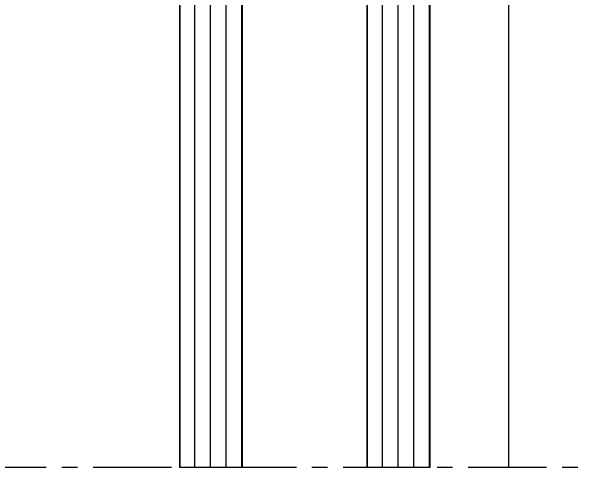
# Model space of a CAD drawing. Header units: millimetres. Extents: x -17234 to -8874, y -2869 to 1211.
# Drawn here: x -16396.9 to -16338.7, y -562.6 to -516.3 of the extents above; entities that cross this region are included whole.
import ezdxf

# ---------------------------------------------------------------- set-up
doc = ezdxf.new("R2010")
doc.units = ezdxf.units.MM
doc.linetypes.add('ACAD_ISO07W100', pattern=[3, 0, -3])
doc.linetypes.add('CENTER', pattern=[50.8, 31.75, -6.35, 6.35, -6.35])
doc.layers.get('Defpoints').update_dxf_attribs({"linetype": 'ACAD_ISO07W100', "true_color": 0x105689})
for name, color, linetype in [('Centerline', 6, 'CENTER'), ('Glass', 4, 'Continuous'), ('Profile View', 9, 'Continuous')]:
    doc.layers.add(name, color=color, linetype=linetype)

# ---------------------------------------------------------------- blocks, each defined once
blk = doc.blocks.new('*U4')
at = {"layer": 'Glass', "ltscale": 0.5}
h = blk.add_hatch(dxfattribs=at)
h.set_pattern_fill('ANSI31', color=5, scale=0.5, angle=45)
h.set_pattern_definition([(90, (0, -0.7), (-1.5875, 3e-16), [])])
h.paths.add_polyline_path([(0, 74.3), (6.35, 74.3), (6.35, 0), (0, 0)])
h.paths.add_polyline_path([(25.4, 0), (19.05, 0), (19.05, 74.3), (25.4, 74.3)])
at = {"layer": 'Glass'}
h = blk.add_hatch(dxfattribs=at)
h.set_pattern_fill('DOTS', color=9, scale=0.5)
h.set_pattern_definition([(0, (-1613.78865, -1630.7913), (0.396875, 0.79375), [0, -0.79375])])
h.paths.add_polyline_path([(17.05, 4.2), (8.35, 4.2, -0.414214), (6.35, 6.2), (6.35, 0, -0.20587), (19.05, 0), (19.05, 6.2, -0.414214)])
at = {"layer": 'Defpoints', "linetype": 'ByBlock', "ltscale": 0.5}
for points in [[(0, 74.3), (6.35, 74.3), (6.35, 0), (0, 0)], [(25.4, 0), (19.05, 0), (19.05, 74.3), (25.4, 74.3)]]:
    blk.add_lwpolyline(points, close=True, dxfattribs=at)
at = {"layer": 'Glass'}
for points in [[(0, 74.3), (0, 0), (6.35, 0), (6.35, 74.3)], [(19.05, 74.3), (19.05, 0), (25.4, 0), (25.4, 74.3)]]:
    blk.add_lwpolyline(points, dxfattribs=at)
at = {"layer": 'Glass', "color": 3}
for points in [[(19.05, 6.2), (19.05, 11, 0.414214), (17.05, 13), (8.35, 13, 0.414214), (6.35, 11), (6.35, 6.2, 0.414214), (8.35, 4.2), (17.05, 4.2, 0.414214)], [(18.05, 6.2), (18.05, 11, 0.414214), (17.05, 12), (8.35, 12, 0.414214), (7.35, 11), (7.35, 6.2, 0.414214), (8.35, 5.2), (17.05, 5.2, 0.414214)]]:
    blk.add_lwpolyline(points, format="xyb", close=True, dxfattribs=at)
at = {"layer": 'Glass', "color": 9}
for points in [[(7.643, 5.493), (17.757, 11.707)], [(7.643, 11.707), (17.864, 5.619)]]:
    blk.add_lwpolyline(points, dxfattribs=at)
blk.add_lwpolyline([(6.35, 0, -0.20587), (19.05, 0), (19.05, 6.2, -0.414214), (17.05, 4.2), (8.35, 4.2, -0.414214), (6.35, 6.2)], format="xyb", close=True, dxfattribs=at)

msp = doc.modelspace()

# ---------------------------------------------------------------- linework, layer by layer
at = {"layer": 'Centerline', "ltscale": 0.25}
msp.add_lwpolyline([(-16240.937, -562.574), (-16402.837, -562.574)], dxfattribs=at)
at = {"layer": 'Profile View', "ltscale": 0.5}
msp.add_lwpolyline([(-16346.387, -500.724), (-16346.387, -562.574)], dxfattribs=at)

# ---------------------------------------------------------------- block references
at = {"layer": 'Glass', "rotation": 180}
msp.add_blockref('*U4', (-16354.387, -488.274), dxfattribs=at)

doc.saveas('drawing.dxf')
